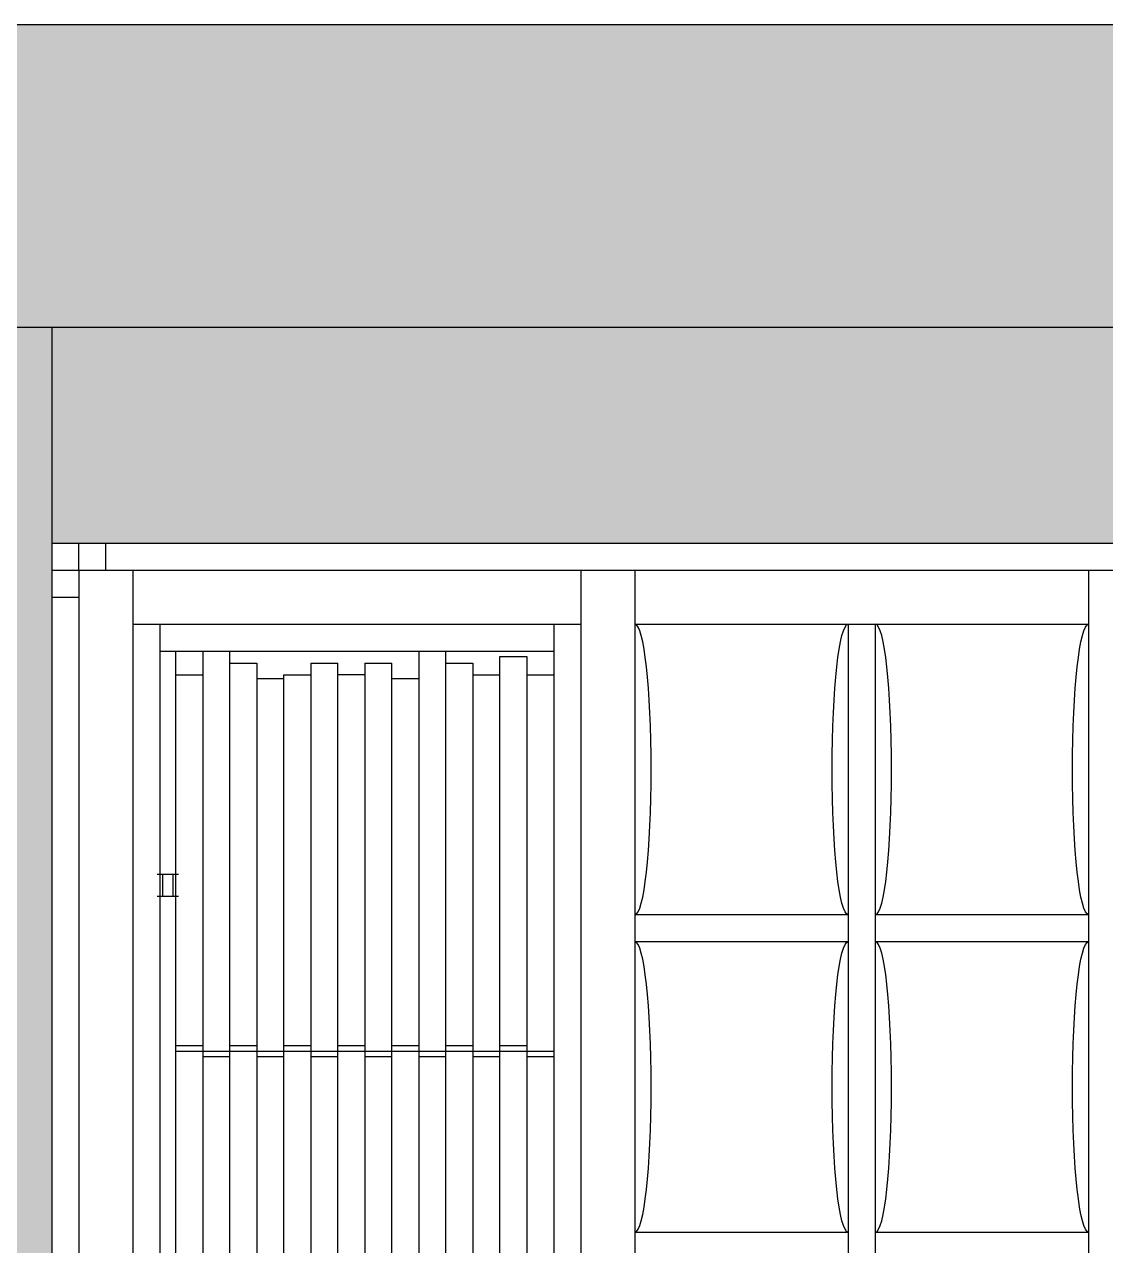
# Model space of a CAD drawing. Header units: millimetres. Extents: x 3409 to 3822, y 896 to 1108.
# Drawn here: x 3448.969 to 3450.971, y 1036.378 to 1038.638 of the extents above; entities that cross this region are included whole.
import ezdxf

# ---------------------------------------------------------------- set-up
doc = ezdxf.new("R2010")
doc.units = ezdxf.units.MM
for name, color, linetype in [('a-epipla', 8, 'Continuous'), ('a-toixoi', 5, 'Continuous'), ('toixoi_provolh', 150, 'Continuous')]:
    doc.layers.add(name, color=color, linetype=linetype)

msp = doc.modelspace()

# ---------------------------------------------------------------- hatches: boundary and pattern name
at = {"layer": 'a-epipla', "true_color": 0xc7c8ca}
h = msp.add_hatch(color=9, dxfattribs=at)
h.dxf.hatch_style = 1
h.paths.add_polyline_path([(3447.1192, 1038.6376), (3447.1192, 1038.0776), (3459.2192, 1038.0776), (3459.2192, 1038.6376)])
at = {"layer": 'toixoi_provolh', "true_color": 0xa7a8aa}
h = msp.add_hatch(color=253, dxfattribs=at)
h.dxf.hatch_style = 1
h.paths.add_polyline_path([(3452.0192, 1038.0776), (3449.0192, 1038.0776), (3449.0192, 1037.6776), (3452.0192, 1037.6776)])
h.paths.add_polyline_path([(3449.0192, 1038.0776), (3448.6192, 1038.0776), (3448.6192, 1035.0776), (3449.0192, 1035.0776)])
h.paths.add_polyline_path([(3455.4192, 1038.0776), (3452.4192, 1038.0776), (3452.4192, 1037.6776), (3455.4192, 1037.6776)])
h.paths.add_polyline_path([(3452.4192, 1038.0776), (3452.0192, 1038.0776), (3452.0192, 1037.6776), (3452.0192, 1035.0776), (3452.4192, 1035.0776)])
h.paths.add_polyline_path([(3458.8192, 1038.0776), (3455.8192, 1038.0776), (3455.8192, 1037.6776), (3458.8192, 1037.6776)])
h.paths.add_polyline_path([(3455.8192, 1038.0776), (3455.4192, 1038.0776), (3455.4192, 1037.6776), (3455.4192, 1035.0776), (3455.8192, 1035.0776)])
h.paths.add_polyline_path([(3459.2192, 1038.0776), (3458.8192, 1038.0776), (3458.8192, 1037.6776), (3458.8192, 1035.0776), (3459.2192, 1035.0776)])

# ---------------------------------------------------------------- linework, layer by layer
at = {"layer": 'a-epipla'}
for p, q in [((3449.0692, 1037.6276), (3449.0692, 1037.6776)), ((3449.1192, 1037.6276), (3449.1192, 1037.6776)), ((3449.0192, 1037.6276), (3449.0692, 1037.6276)), ((3449.0692, 1037.6276), (3451.9692, 1037.6276)), ((3449.0692, 1037.6276), (3449.0692, 1035.1276)), ((3449.1692, 1037.6276), (3449.1692, 1035.0776)), ((3449.9992, 1037.6276), (3449.9992, 1035.0776)), ((3450.0992, 1037.6276), (3450.0992, 1035.0776)), ((3450.9392, 1037.6276), (3450.9392, 1035.0776)), ((3449.0192, 1037.5776), (3449.0692, 1037.5776)), ((3449.1692, 1037.5276), (3449.9992, 1037.5276)), ((3449.2192, 1037.5276), (3449.2192, 1035.2276)), ((3449.9492, 1037.5276), (3449.9492, 1035.2276)), ((3450.0992, 1037.5276), (3450.9392, 1037.5276)), ((3450.4941, 1037.5276), (3450.4941, 1035.2276)), ((3450.5442, 1037.5276), (3450.5442, 1035.2276)), ((3449.2192, 1037.4776), (3449.9492, 1037.4776)), ((3449.2492, 1035.2776), (3449.2492, 1037.4776)), ((3449.2992, 1037.4776), (3449.2992, 1035.2776)), ((3449.3492, 1035.2776), (3449.3492, 1037.4776)), ((3449.6992, 1037.4776), (3449.6992, 1035.2776)), ((3449.7492, 1035.2776), (3449.7492, 1037.4776)), ((3449.8492, 1035.2876), (3449.8492, 1037.4676)), ((3449.8492, 1037.4676), (3449.8992, 1037.4676)), ((3449.8992, 1037.4676), (3449.8992, 1035.2776)), ((3449.3492, 1037.4556), (3449.3992, 1037.4556)), ((3449.3992, 1037.4556), (3449.3992, 1035.2996)), ((3449.4992, 1037.4556), (3449.4992, 1035.2996)), ((3449.4992, 1037.4556), (3449.5492, 1037.4556)), ((3449.5492, 1035.2996), (3449.5492, 1037.4556)), ((3449.5992, 1037.4556), (3449.5992, 1035.2996)), ((3449.5992, 1037.4556), (3449.6492, 1037.4556)), ((3449.6492, 1035.2996), (3449.6492, 1037.4556)), ((3449.7492, 1037.4556), (3449.7992, 1037.4556)), ((3449.7992, 1037.4556), (3449.7992, 1035.2996)), ((3449.2492, 1037.4339), (3449.2992, 1037.4339)), ((3449.3992, 1037.4271), (3449.4492, 1037.4271)), ((3449.4492, 1035.3213), (3449.4492, 1037.4339)), ((3449.4492, 1037.4339), (3449.4992, 1037.4339)), ((3449.5992, 1037.4339), (3449.5492, 1037.4339)), ((3449.6492, 1037.4271), (3449.6992, 1037.4271)), ((3449.7992, 1037.4339), (3449.8492, 1037.4339)), ((3449.8992, 1037.4339), (3449.9492, 1037.4339)), ((3449.2342, 1037.0641), (3449.2142, 1037.0641)), ((3449.2242, 1037.0641), (3449.2242, 1037.0241)), ((3449.2542, 1037.0641), (3449.2342, 1037.0641)), ((3449.2442, 1037.0241), (3449.2442, 1037.0641)), ((3449.2142, 1037.0241), (3449.2542, 1037.0241)), ((3450.0992, 1036.9901), (3450.4942, 1036.9901)), ((3450.5442, 1036.9901), (3450.9392, 1036.9901)), ((3450.0992, 1036.9401), (3450.4942, 1036.9401)), ((3450.5442, 1036.9401), (3450.9392, 1036.9401)), ((3449.2492, 1036.7476), (3449.2992, 1036.7476)), ((3449.3492, 1036.7476), (3449.3992, 1036.7476)), ((3449.4492, 1036.7476), (3449.4992, 1036.7476)), ((3449.5492, 1036.7476), (3449.5992, 1036.7476)), ((3449.6492, 1036.7476), (3449.6992, 1036.7476)), ((3449.7492, 1036.7476), (3449.7992, 1036.7476)), ((3449.8492, 1036.7476), (3449.8992, 1036.7476)), ((3449.2492, 1036.7376), (3449.9492, 1036.7376)), ((3449.2992, 1036.7276), (3449.3492, 1036.7276)), ((3449.3992, 1036.7276), (3449.4492, 1036.7276)), ((3449.4992, 1036.7276), (3449.5492, 1036.7276)), ((3449.5992, 1036.7276), (3449.6492, 1036.7276)), ((3449.6992, 1036.7276), (3449.7492, 1036.7276)), ((3449.7992, 1036.7276), (3449.8492, 1036.7276)), ((3449.8992, 1036.7276), (3449.9492, 1036.7276)), ((3450.0992, 1036.4026), (3450.4942, 1036.4026)), ((3450.5442, 1036.4026), (3450.9392, 1036.4026))]:
    msp.add_line(p, q, dxfattribs=at)
for centre in [(3450.0992, 1037.2588), (3450.5443, 1037.2588), (3450.0992, 1036.6713), (3450.5443, 1036.6713)]:
    msp.add_ellipse(centre, major_axis=(0, 0.2688), ratio=0.111628, start_param=3.141593, end_param=6.283185, dxfattribs=at)
at = {"layer": 'a-epipla', "extrusion": (0, 0, -1)}
for centre in [(3450.4941, 1037.2588), (3450.9392, 1037.2588), (3450.4941, 1036.6713), (3450.9392, 1036.6713)]:
    msp.add_ellipse(centre, major_axis=(0, 0.2688), ratio=0.111628, start_param=3.141593, end_param=6.283185, dxfattribs=at)
at = {"layer": 'a-toixoi'}
for p, q in [((3447.1192, 1038.6376), (3459.2192, 1038.6376)), ((3447.1192, 1038.0776), (3459.2192, 1038.0776))]:
    msp.add_line(p, q, dxfattribs=at)
at = {"layer": 'toixoi_provolh'}
for p, q in [((3449.0192, 1038.0776), (3449.0192, 1035.0776)), ((3449.0192, 1037.6776), (3452.0192, 1037.6776))]:
    msp.add_line(p, q, dxfattribs=at)

doc.saveas('drawing.dxf')
